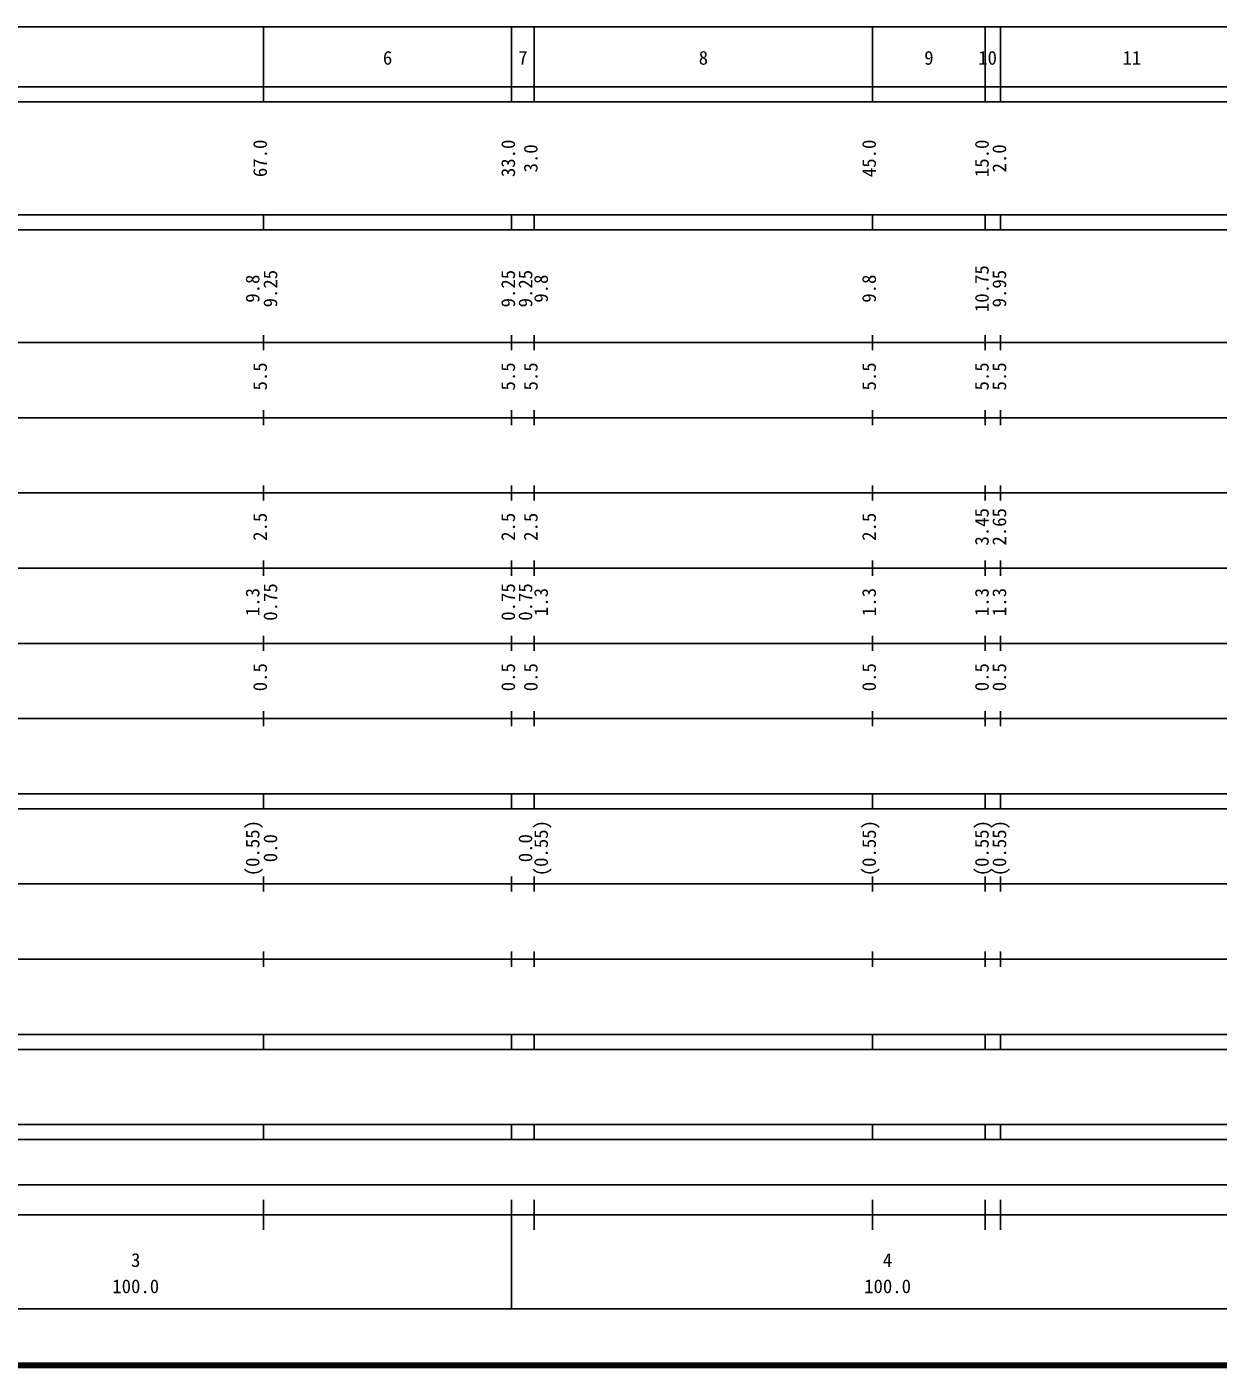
# Model space of a CAD drawing. Units: millimetres, scale not verified. Extents: x 40000 to 680000, y 20000 to 380000.
# Drawn here: x 303508 to 461977, y 20000 to 198000 of the extents above; entities that cross this region are included whole.
import ezdxf
from ezdxf.enums import TextEntityAlignment as Align

# ---------------------------------------------------------------- set-up
doc = ezdxf.new("R2010")
doc.units = ezdxf.units.MM
doc.header["$LTSCALE"] = 1000
doc.layers.add('M-TTL', color=2, linetype='Continuous', lineweight=140)
doc.layers.add('M-TTL-BAND', color=7, linetype='Continuous', lineweight=25)
doc.styles.add('ＭＳ ゴシック', font='')
doc.styles.get('ＭＳ ゴシック').set_extended_font_data('MS Gothic')

msp = doc.modelspace()

# ---------------------------------------------------------------- linework, layer by layer
at = {"layer": 'M-TTL'}
msp.add_line((40000, 20000), (680000, 20000), dxfattribs=at)
at = {"layer": 'M-TTL-BAND'}
for p, q in [((68000, 198000), (579000, 198000)), ((335000, 188000), (335000, 198000)), ((368000, 188000), (368000, 198000)), ((371000, 188000), (371000, 198000)), ((416000, 188000), (416000, 198000)), ((431000, 188000), (431000, 198000)), ((433000, 188000), (433000, 198000)), ((40000, 190000), (579000, 190000)), ((40000, 188000), (579000, 188000)), ((40000, 173000), (579000, 173000)), ((335000, 171000), (335000, 173000)), ((368000, 171000), (368000, 173000)), ((371000, 171000), (371000, 173000)), ((416000, 171000), (416000, 173000)), ((431000, 171000), (431000, 173000)), ((433000, 171000), (433000, 173000)), ((40000, 171000), (579000, 171000)), ((335000, 155000), (335000, 157000)), ((368000, 155000), (368000, 157000)), ((371000, 155000), (371000, 157000)), ((416000, 155000), (416000, 157000)), ((431000, 155000), (431000, 157000)), ((433000, 155000), (433000, 157000)), ((40000, 156000), (579000, 156000)), ((46000, 146000), (579000, 146000)), ((335000, 145000), (335000, 147000)), ((368000, 145000), (368000, 147000)), ((371000, 145000), (371000, 147000)), ((416000, 145000), (416000, 147000)), ((431000, 145000), (431000, 147000)), ((433000, 145000), (433000, 147000)), ((52000, 136000), (579000, 136000)), ((335000, 135000), (335000, 137000)), ((368000, 135000), (368000, 137000)), ((371000, 135000), (371000, 137000)), ((416000, 135000), (416000, 137000)), ((431000, 135000), (431000, 137000)), ((433000, 135000), (433000, 137000)), ((335000, 125000), (335000, 127000)), ((368000, 125000), (368000, 127000)), ((371000, 125000), (371000, 127000)), ((416000, 125000), (416000, 127000)), ((431000, 125000), (431000, 127000)), ((433000, 125000), (433000, 127000)), ((46000, 126000), (579000, 126000)), ((52000, 116000), (579000, 116000)), ((335000, 115000), (335000, 117000)), ((368000, 115000), (368000, 117000)), ((371000, 115000), (371000, 117000)), ((416000, 115000), (416000, 117000)), ((431000, 115000), (431000, 117000)), ((433000, 115000), (433000, 117000)), ((335000, 105000), (335000, 107000)), ((368000, 105000), (368000, 107000)), ((371000, 105000), (371000, 107000)), ((416000, 105000), (416000, 107000)), ((431000, 105000), (431000, 107000)), ((433000, 105000), (433000, 107000)), ((46000, 106000), (579000, 106000)), ((40000, 96000), (579000, 96000)), ((335000, 94000), (335000, 96000)), ((368000, 94000), (368000, 96000)), ((371000, 94000), (371000, 96000)), ((416000, 94000), (416000, 96000)), ((431000, 94000), (431000, 96000)), ((433000, 94000), (433000, 96000)), ((40000, 94000), (579000, 94000)), ((49000, 84000), (579000, 84000)), ((335000, 83000), (335000, 85000)), ((368000, 83000), (368000, 85000)), ((371000, 83000), (371000, 85000)), ((416000, 83000), (416000, 85000)), ((431000, 83000), (431000, 85000)), ((433000, 83000), (433000, 85000)), ((335000, 73000), (335000, 75000)), ((368000, 73000), (368000, 75000)), ((371000, 73000), (371000, 75000)), ((416000, 73000), (416000, 75000)), ((431000, 73000), (431000, 75000)), ((433000, 73000), (433000, 75000)), ((40000, 74000), (579000, 74000)), ((40000, 64000), (579000, 64000)), ((335000, 62000), (335000, 64000)), ((368000, 62000), (368000, 64000)), ((371000, 62000), (371000, 64000)), ((416000, 62000), (416000, 64000)), ((431000, 62000), (431000, 64000)), ((433000, 62000), (433000, 64000)), ((40000, 62000), (579000, 62000)), ((40000, 52000), (579000, 52000)), ((335000, 50000), (335000, 52000)), ((368000, 50000), (368000, 52000)), ((371000, 50000), (371000, 52000)), ((416000, 50000), (416000, 52000)), ((431000, 50000), (431000, 52000)), ((433000, 50000), (433000, 52000)), ((40000, 50000), (579000, 50000)), ((71000, 44000), (565000, 44000)), ((335000, 38000), (335000, 42000)), ((368000, 27500), (368000, 42000)), ((371000, 38000), (371000, 42000)), ((416000, 38000), (416000, 42000)), ((431000, 38000), (431000, 42000)), ((433000, 38000), (433000, 42000)), ((40000, 40000), (579000, 40000)), ((68000, 27500), (579000, 27500))]:
    msp.add_line(p, q, dxfattribs=at)

# ---------------------------------------------------------------- texts
at = {"layer": 'M-TTL-BAND', "style": 'ＭＳ ゴシック'}
for s, p in [('6', (351500, 192405)), ('7', (369500, 192405)), ('8', (393500, 192405)), ('9', (423500, 192405)), ('10', (431297, 192405)), ('11', (450500, 192405)), ('3', (318000, 32523)), ('4', (418000, 32523)), ('100.0', (318000, 29033)), ('100.0', (418000, 29033))]:
    msp.add_text(s, height=1833, dxfattribs=at).set_placement(p, align=Align.BOTTOM_CENTER)
for s, p in [('67.0', (336000, 180500)), ('33.0', (369000, 180500)), ('3.0', (372000, 180500)), ('45.0', (417000, 180500)), ('15.0', (432000, 180500)), ('2.0', (434322, 180500)), ('10.75', (432000, 163174)), ('9.8', (335000, 163174)), ('9.25', (337370, 163174)), ('9.25', (369000, 163174)), ('9.25', (371297, 163174)), ('9.8', (373370, 163174)), ('9.8', (417000, 163174)), ('9.95', (434322, 163174)), ('5.5', (336000, 151500)), ('5.5', (369000, 151500)), ('5.5', (372000, 151500)), ('5.5', (417000, 151500)), ('5.5', (432000, 151500)), ('5.5', (434322, 151500)), ('3.45', (432000, 131500)), ('2.65', (434322, 131500)), ('2.5', (336000, 131500)), ('2.5', (369000, 131500)), ('2.5', (372000, 131500)), ('2.5', (417000, 131500)), ('1.3', (335000, 121500)), ('0.75', (337370, 121500)), ('0.75', (369000, 121500)), ('0.75', (371287, 121500)), ('1.3', (373370, 121500)), ('1.3', (417000, 121500)), ('1.3', (432000, 121500)), ('1.3', (434322, 121500)), ('0.5', (336000, 111500)), ('0.5', (369000, 111500)), ('0.5', (372000, 111500)), ('0.5', (417000, 111500)), ('0.5', (432000, 111500)), ('0.5', (434322, 111500)), ('(0.55)', (335000, 88764)), ('(0.55)', (373370, 88764)), ('(0.55)', (417000, 88764)), ('(0.55)', (432000, 88764)), ('(0.55)', (434322, 88764)), ('0.0', (337370, 88764)), ('0.0', (371287, 88764))]:
    msp.add_text(s, height=1833, rotation=90, dxfattribs=at).set_placement(p, align=Align.BOTTOM_CENTER)

doc.saveas('drawing.dxf')
